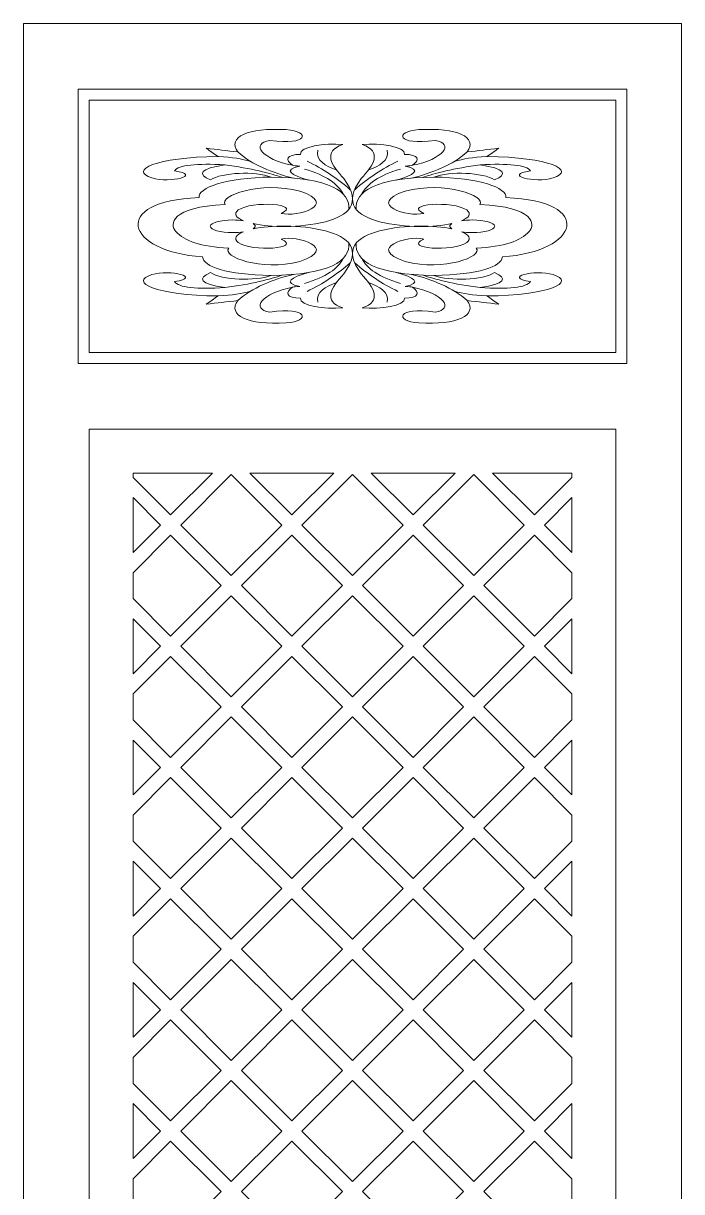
# Model space of a CAD drawing. Header units: centimetres. Extents: x -8.8 to 9.2, y -14.4 to 14.5.
# Drawn here: x 0.92 to 9.19, y -0.15 to 14.53 of the extents above; entities that cross this region are included whole.
import ezdxf

# ---------------------------------------------------------------- set-up
doc = ezdxf.new("R2010")
doc.units = ezdxf.units.CM
doc.header["$MEASUREMENT"] = 0
doc.layers.add('layer 1', color=7, linetype='Continuous')

msp = doc.modelspace()

# ---------------------------------------------------------------- linework, layer by layer
at = {"layer": 'layer 1', "color": 242, "lineweight": 9}
for points, knots in [([(0.92421, 14.52888), (0.92421, 14.52888), (9.1922, 14.52888), (9.1922, 14.52888), (9.1922, 14.52888), (9.1922, 14.52888), (9.1922, -14.40909), (9.1922, -14.40909), (9.1922, -14.40909), (9.1922, -14.40909), (0.92421, -14.40909), (0.92421, -14.40909), (0.92421, -14.40909), (0.92421, -14.40909), (0.92421, 14.52888), (0.92421, 14.52888)], [0, 0, 0, 0, 0.2, 0.2, 0.2, 0.2, 0.4, 0.4, 0.4, 0.4, 0.6, 0.6, 0.6, 0.6, 1, 1, 1, 1]), ([(1.61322, 13.70206), (1.61322, 13.70206), (8.50319, 13.70206), (8.50319, 13.70206), (8.50319, 13.70206), (8.50319, 13.70206), (8.50319, 10.2571), (8.50319, 10.2571), (8.50319, 10.2571), (8.50319, 10.2571), (1.61322, 10.2571), (1.61322, 10.2571), (1.61322, 10.2571), (1.61322, 10.2571), (1.61322, 13.70206), (1.61322, 13.70206)], [0, 0, 0, 0, 0.2, 0.2, 0.2, 0.2, 0.4, 0.4, 0.4, 0.4, 0.6, 0.6, 0.6, 0.6, 1, 1, 1, 1]), ([(1.75103, 13.56428), (1.75103, 13.56428), (8.36538, 13.56428), (8.36538, 13.56428), (8.36538, 13.56428), (8.36538, 13.56428), (8.36538, 10.39488), (8.36538, 10.39488), (8.36538, 10.39488), (8.36538, 10.39488), (1.75103, 10.39488), (1.75103, 10.39488), (1.75103, 10.39488), (1.75103, 10.39488), (1.75103, 13.56428), (1.75103, 13.56428)], [0, 0, 0, 0, 0.2, 0.2, 0.2, 0.2, 0.4, 0.4, 0.4, 0.4, 0.6, 0.6, 0.6, 0.6, 1, 1, 1, 1]), ([(3.80948, 11.94617), (4.03032, 11.99451), (4.38609, 12.00282), (4.71774, 11.92258), (4.71774, 11.92258), (5.00773, 11.84311), (5.18407, 11.70652), (4.94985, 11.38068), (4.94985, 11.38068), (4.78984, 11.2099), (4.68196, 11.04044), (4.93482, 10.95379), (4.93482, 10.95379), (4.7091, 10.93224), (4.39728, 10.97825), (4.40335, 11.07642), (4.40335, 11.07642), (4.2269, 11.0766), (4.20549, 11.14843), (4.30606, 11.21324), (4.30606, 11.21324), (3.92059, 11.14146), (3.77079, 10.93648), (4.02159, 10.90148), (4.02159, 10.90148), (4.50401, 10.9695), (4.53577, 10.78675), (4.22372, 10.76549), (4.22372, 10.76549), (3.74668, 10.73838), (3.47978, 10.85803), (3.61739, 11.04583), (3.61739, 11.04583), (3.48512, 11.03053), (3.35288, 11.01517), (3.22066, 10.99982), (3.22066, 10.99982), (3.27053, 11.03473), (3.32044, 11.0696), (3.37034, 11.10443), (3.37034, 11.10443), (2.58559, 11.10889), (2.24, 11.27966), (2.53826, 11.37267), (2.53826, 11.37267), (2.77043, 11.44195), (3.17872, 11.33602), (2.82395, 11.28442), (2.82395, 11.28442), (2.86749, 11.20778), (3.11095, 11.18759), (3.45268, 11.20908), (3.45268, 11.20908), (3.14768, 11.25444), (3.10234, 11.32549), (3.27307, 11.3974), (3.27307, 11.3974), (3.41779, 11.30203), (3.8363, 11.2856), (4.0366, 11.36183), (4.0366, 11.36183), (3.47012, 11.36915), (3.18733, 11.4722), (3.17573, 11.59412), (3.17573, 11.59412), (2.20045, 11.66159), (2.00914, 12.29729), (3.1308, 12.33901), (3.1308, 12.33901), (3.11176, 12.46254), (3.47012, 12.59001), (4.0366, 12.59735), (4.0366, 12.59735), (3.8363, 12.67354), (3.41779, 12.65714), (3.27307, 12.56176), (3.27307, 12.56176), (3.10234, 12.63366), (3.14768, 12.70473), (3.45268, 12.7501), (3.45268, 12.7501), (3.11095, 12.77158), (2.86749, 12.75142), (2.82395, 12.67475), (2.82395, 12.67475), (3.17872, 12.62314), (2.77043, 12.51721), (2.53826, 12.58651), (2.53826, 12.58651), (2.24, 12.67949), (2.58559, 12.85027), (3.37034, 12.8547), (3.37034, 12.8547), (3.32044, 12.8896), (3.27053, 12.92446), (3.22066, 12.95931), (3.22066, 12.95931), (3.35288, 12.94402), (3.48512, 12.92862), (3.61739, 12.91332), (3.61739, 12.91332), (3.47978, 13.10116), (3.74668, 13.22078), (4.22372, 13.19369), (4.22372, 13.19369), (4.53577, 13.17242), (4.50401, 12.98966), (4.02159, 13.0577), (4.02159, 13.0577), (3.77079, 13.0227), (3.92059, 12.81767), (4.30606, 12.74589), (4.30606, 12.74589), (4.20549, 12.81071), (4.2269, 12.88258), (4.40335, 12.8827), (4.40335, 12.8827), (4.39728, 12.98091), (4.7091, 13.02688), (4.93482, 13.00539), (4.93482, 13.00539), (4.68196, 12.91876), (4.78984, 12.74922), (4.94985, 12.57854), (4.94985, 12.57854), (5.18407, 12.25265), (5.00773, 12.11607), (4.71774, 12.03656), (4.71774, 12.03656), (4.38606, 11.9564), (4.03032, 11.96469), (3.80948, 12.01301), (3.80948, 12.01301), (3.82657, 12.00283), (3.83615, 11.99153), (3.83615, 11.97961), (3.83615, 11.97961), (3.83615, 11.96764), (3.82657, 11.95631), (3.80948, 11.94617)], [0, 0, 0, 0, 0.02777778, 0.02777778, 0.02777778, 0.02777778, 0.05555556, 0.05555556, 0.05555556, 0.05555556, 0.08333333, 0.08333333, 0.08333333, 0.08333333, 0.11111111, 0.11111111, 0.11111111, 0.11111111, 0.13888889, 0.13888889, 0.13888889, 0.13888889, 0.16666667, 0.16666667, 0.16666667, 0.16666667, 0.19444444, 0.19444444, 0.19444444, 0.19444444, 0.22222222, 0.22222222, 0.22222222, 0.22222222, 0.25, 0.25, 0.25, 0.25, 0.27777778, 0.27777778, 0.27777778, 0.27777778, 0.30555556, 0.30555556, 0.30555556, 0.30555556, 0.33333333, 0.33333333, 0.33333333, 0.33333333, 0.36111111, 0.36111111, 0.36111111, 0.36111111, 0.38888889, 0.38888889, 0.38888889, 0.38888889, 0.41666667, 0.41666667, 0.41666667, 0.41666667, 0.44444444, 0.44444444, 0.44444444, 0.44444444, 0.47222222, 0.47222222, 0.47222222, 0.47222222, 0.5, 0.5, 0.5, 0.5, 0.52777778, 0.52777778, 0.52777778, 0.52777778, 0.55555556, 0.55555556, 0.55555556, 0.55555556, 0.58333333, 0.58333333, 0.58333333, 0.58333333, 0.61111111, 0.61111111, 0.61111111, 0.61111111, 0.63888889, 0.63888889, 0.63888889, 0.63888889, 0.66666667, 0.66666667, 0.66666667, 0.66666667, 0.69444444, 0.69444444, 0.69444444, 0.69444444, 0.72222222, 0.72222222, 0.72222222, 0.72222222, 0.75, 0.75, 0.75, 0.75, 0.77777778, 0.77777778, 0.77777778, 0.77777778, 0.80555556, 0.80555556, 0.80555556, 0.80555556, 0.83333333, 0.83333333, 0.83333333, 0.83333333, 0.86111111, 0.86111111, 0.86111111, 0.86111111, 0.88888889, 0.88888889, 0.88888889, 0.88888889, 0.91666667, 0.91666667, 0.91666667, 0.91666667, 0.94444444, 0.94444444, 0.94444444, 0.94444444, 1, 1, 1, 1]), ([(6.30693, 11.94617), (6.08609, 11.99451), (5.73035, 12.00282), (5.39867, 11.92258), (5.39867, 11.92258), (5.10868, 11.84311), (4.93235, 11.70652), (5.16657, 11.38068), (5.16657, 11.38068), (5.32657, 11.2099), (5.43445, 11.04044), (5.18159, 10.95379), (5.18159, 10.95379), (5.40733, 10.93224), (5.71913, 10.97825), (5.71308, 11.07642), (5.71308, 11.07642), (5.88951, 11.0766), (5.91092, 11.14843), (5.81035, 11.21324), (5.81035, 11.21324), (6.19582, 11.14146), (6.34562, 10.93648), (6.09482, 10.90148), (6.09482, 10.90148), (5.6124, 10.9695), (5.58064, 10.78675), (5.89269, 10.76549), (5.89269, 10.76549), (6.36973, 10.73838), (6.63663, 10.85803), (6.49902, 11.04583), (6.49902, 11.04583), (6.63129, 11.03053), (6.76353, 11.01517), (6.89575, 10.99982), (6.89575, 10.99982), (6.84588, 11.03473), (6.79597, 11.0696), (6.74607, 11.10443), (6.74607, 11.10443), (7.53082, 11.10889), (7.87641, 11.27966), (7.57815, 11.37267), (7.57815, 11.37267), (7.34598, 11.44195), (6.93769, 11.33602), (7.29246, 11.28442), (7.29246, 11.28442), (7.24892, 11.20778), (7.00546, 11.18759), (6.66373, 11.20908), (6.66373, 11.20908), (6.9687, 11.25444), (7.01407, 11.32549), (6.84334, 11.3974), (6.84334, 11.3974), (6.69863, 11.30203), (6.28012, 11.2856), (6.07982, 11.36183), (6.07982, 11.36183), (6.64629, 11.36915), (6.92908, 11.4722), (6.94068, 11.59412), (6.94068, 11.59412), (7.91596, 11.66159), (8.10731, 12.29729), (6.98561, 12.33901), (6.98561, 12.33901), (7.00465, 12.46254), (6.64629, 12.59001), (6.07982, 12.59735), (6.07982, 12.59735), (6.28012, 12.67354), (6.69863, 12.65714), (6.84334, 12.56176), (6.84334, 12.56176), (7.01407, 12.63366), (6.9687, 12.70473), (6.66373, 12.7501), (6.66373, 12.7501), (7.00546, 12.77158), (7.24892, 12.75142), (7.29246, 12.67475), (7.29246, 12.67475), (6.93769, 12.62314), (7.34598, 12.51721), (7.57815, 12.58651), (7.57815, 12.58651), (7.87641, 12.67949), (7.53082, 12.85027), (6.74607, 12.8547), (6.74607, 12.8547), (6.79597, 12.8896), (6.84588, 12.92446), (6.89575, 12.95931), (6.89575, 12.95931), (6.76353, 12.94402), (6.63129, 12.92862), (6.49902, 12.91332), (6.49902, 12.91332), (6.63663, 13.10116), (6.36973, 13.22078), (5.89269, 13.19369), (5.89269, 13.19369), (5.58064, 13.17242), (5.6124, 12.98966), (6.09482, 13.0577), (6.09482, 13.0577), (6.34562, 13.0227), (6.19582, 12.81767), (5.81035, 12.74589), (5.81035, 12.74589), (5.91092, 12.81071), (5.88951, 12.88258), (5.71308, 12.8827), (5.71308, 12.8827), (5.71913, 12.98091), (5.40733, 13.02688), (5.18159, 13.00539), (5.18159, 13.00539), (5.43445, 12.91876), (5.32657, 12.74922), (5.16657, 12.57854), (5.16657, 12.57854), (4.93235, 12.25265), (5.10868, 12.11607), (5.39867, 12.03656), (5.39867, 12.03656), (5.73035, 11.9564), (6.08609, 11.96469), (6.30693, 12.01301), (6.30693, 12.01301), (6.28984, 12.00283), (6.28026, 11.99153), (6.28026, 11.97961), (6.28026, 11.97961), (6.28026, 11.96764), (6.28984, 11.95631), (6.30693, 11.94617)], [0, 0, 0, 0, 0.02777778, 0.02777778, 0.02777778, 0.02777778, 0.05555556, 0.05555556, 0.05555556, 0.05555556, 0.08333333, 0.08333333, 0.08333333, 0.08333333, 0.11111111, 0.11111111, 0.11111111, 0.11111111, 0.13888889, 0.13888889, 0.13888889, 0.13888889, 0.16666667, 0.16666667, 0.16666667, 0.16666667, 0.19444444, 0.19444444, 0.19444444, 0.19444444, 0.22222222, 0.22222222, 0.22222222, 0.22222222, 0.25, 0.25, 0.25, 0.25, 0.27777778, 0.27777778, 0.27777778, 0.27777778, 0.30555556, 0.30555556, 0.30555556, 0.30555556, 0.33333333, 0.33333333, 0.33333333, 0.33333333, 0.36111111, 0.36111111, 0.36111111, 0.36111111, 0.38888889, 0.38888889, 0.38888889, 0.38888889, 0.41666667, 0.41666667, 0.41666667, 0.41666667, 0.44444444, 0.44444444, 0.44444444, 0.44444444, 0.47222222, 0.47222222, 0.47222222, 0.47222222, 0.5, 0.5, 0.5, 0.5, 0.52777778, 0.52777778, 0.52777778, 0.52777778, 0.55555556, 0.55555556, 0.55555556, 0.55555556, 0.58333333, 0.58333333, 0.58333333, 0.58333333, 0.61111111, 0.61111111, 0.61111111, 0.61111111, 0.63888889, 0.63888889, 0.63888889, 0.63888889, 0.66666667, 0.66666667, 0.66666667, 0.66666667, 0.69444444, 0.69444444, 0.69444444, 0.69444444, 0.72222222, 0.72222222, 0.72222222, 0.72222222, 0.75, 0.75, 0.75, 0.75, 0.77777778, 0.77777778, 0.77777778, 0.77777778, 0.80555556, 0.80555556, 0.80555556, 0.80555556, 0.83333333, 0.83333333, 0.83333333, 0.83333333, 0.86111111, 0.86111111, 0.86111111, 0.86111111, 0.88888889, 0.88888889, 0.88888889, 0.88888889, 0.91666667, 0.91666667, 0.91666667, 0.91666667, 0.94444444, 0.94444444, 0.94444444, 0.94444444, 1, 1, 1, 1]), ([(4.30606, 12.74589), (4.3204, 12.74096), (4.3483, 12.73783), (4.39733, 12.73529), (4.39733, 12.73529), (4.18236, 12.69215), (4.27874, 12.62154), (4.50608, 12.56063)], [0, 0, 0, 0, 0.33333333, 0.33333333, 0.33333333, 0.33333333, 1, 1, 1, 1]), ([(5.81035, 12.74589), (5.79601, 12.74096), (5.76811, 12.73783), (5.71908, 12.73529), (5.71908, 12.73529), (5.93405, 12.69215), (5.83767, 12.62154), (5.61036, 12.56063)], [0, 0, 0, 0, 0.33333333, 0.33333333, 0.33333333, 0.33333333, 1, 1, 1, 1]), ([(3.46017, 12.25109), (2.77445, 12.22504), (2.7565, 12.00217), (2.83885, 11.91213), (2.83885, 11.91213), (2.94988, 11.7959), (3.14551, 11.7234), (3.50511, 11.70497), (3.50511, 11.70497), (3.41136, 11.59994), (3.90858, 11.4081), (4.39588, 11.53759), (4.39588, 11.53759), (4.90062, 11.70541), (4.35467, 11.87135), (4.16385, 11.81799), (4.16385, 11.81799), (4.43726, 11.69427), (3.78853, 11.65709), (3.62329, 11.77513), (3.62329, 11.77513), (3.56176, 11.82392), (3.59473, 11.87241), (3.68807, 11.91024), (3.68807, 11.91024), (3.6482, 11.90417), (3.60248, 11.90074), (3.55405, 11.90074), (3.55405, 11.90074), (3.39873, 11.90074), (3.27194, 11.93614), (3.27194, 11.97961), (3.27194, 11.97961), (3.27194, 12.02303), (3.39873, 12.05842), (3.55405, 12.05842), (3.55405, 12.05842), (3.60248, 12.05842), (3.6482, 12.05504), (3.68807, 12.04895), (3.68807, 12.04895), (3.59475, 12.08678), (3.56176, 12.13526), (3.62329, 12.18403), (3.62329, 12.18403), (3.78853, 12.30209), (4.43726, 12.2649), (4.16385, 12.14121), (4.16385, 12.14121), (4.35467, 12.08781), (4.90062, 12.25374), (4.39588, 12.42158), (4.39588, 12.42158), (3.90858, 12.55109), (3.36646, 12.35952), (3.46017, 12.25109)], [0, 0, 0, 0, 0.06666667, 0.06666667, 0.06666667, 0.06666667, 0.13333333, 0.13333333, 0.13333333, 0.13333333, 0.2, 0.2, 0.2, 0.2, 0.26666667, 0.26666667, 0.26666667, 0.26666667, 0.33333333, 0.33333333, 0.33333333, 0.33333333, 0.4, 0.4, 0.4, 0.4, 0.46666667, 0.46666667, 0.46666667, 0.46666667, 0.53333333, 0.53333333, 0.53333333, 0.53333333, 0.6, 0.6, 0.6, 0.6, 0.66666667, 0.66666667, 0.66666667, 0.66666667, 0.73333333, 0.73333333, 0.73333333, 0.73333333, 0.8, 0.8, 0.8, 0.8, 0.86666667, 0.86666667, 0.86666667, 0.86666667, 1, 1, 1, 1]), ([(6.65624, 12.25109), (7.34198, 12.22504), (7.35991, 12.00217), (7.27751, 11.91213), (7.27751, 11.91213), (7.16653, 11.7959), (6.9709, 11.7234), (6.6113, 11.70497), (6.6113, 11.70497), (6.70505, 11.59994), (6.20783, 11.4081), (5.72053, 11.53759), (5.72053, 11.53759), (5.21579, 11.70541), (5.76174, 11.87135), (5.95256, 11.81799), (5.95256, 11.81799), (5.67915, 11.69427), (6.32788, 11.65709), (6.49312, 11.77513), (6.49312, 11.77513), (6.55465, 11.82392), (6.52172, 11.87241), (6.42834, 11.91024), (6.42834, 11.91024), (6.46821, 11.90417), (6.51393, 11.90074), (6.56236, 11.90074), (6.56236, 11.90074), (6.71768, 11.90074), (6.84447, 11.93614), (6.84447, 11.97961), (6.84447, 11.97961), (6.84447, 12.02303), (6.71768, 12.05842), (6.56236, 12.05842), (6.56236, 12.05842), (6.51393, 12.05842), (6.46821, 12.05504), (6.42834, 12.04895), (6.42834, 12.04895), (6.52166, 12.08678), (6.55465, 12.13526), (6.49312, 12.18403), (6.49312, 12.18403), (6.32788, 12.30209), (5.67915, 12.2649), (5.95256, 12.14121), (5.95256, 12.14121), (5.76174, 12.08781), (5.21579, 12.25374), (5.72053, 12.42158), (5.72053, 12.42158), (6.20783, 12.55109), (6.74995, 12.35952), (6.65624, 12.25109)], [0, 0, 0, 0, 0.06666667, 0.06666667, 0.06666667, 0.06666667, 0.13333333, 0.13333333, 0.13333333, 0.13333333, 0.2, 0.2, 0.2, 0.2, 0.26666667, 0.26666667, 0.26666667, 0.26666667, 0.33333333, 0.33333333, 0.33333333, 0.33333333, 0.4, 0.4, 0.4, 0.4, 0.46666667, 0.46666667, 0.46666667, 0.46666667, 0.53333333, 0.53333333, 0.53333333, 0.53333333, 0.6, 0.6, 0.6, 0.6, 0.66666667, 0.66666667, 0.66666667, 0.66666667, 0.73333333, 0.73333333, 0.73333333, 0.73333333, 0.8, 0.8, 0.8, 0.8, 0.86666667, 0.86666667, 0.86666667, 0.86666667, 1, 1, 1, 1]), ([(4.30606, 11.21324), (4.3204, 11.21817), (4.3483, 11.22137), (4.39733, 11.22383), (4.39733, 11.22383), (4.18236, 11.26703), (4.27874, 11.33764), (4.50608, 11.39859)], [0, 0, 0, 0, 0.33333333, 0.33333333, 0.33333333, 0.33333333, 1, 1, 1, 1]), ([(5.81035, 11.21324), (5.79601, 11.21817), (5.76811, 11.22137), (5.71908, 11.22383), (5.71908, 11.22383), (5.93405, 11.26703), (5.83767, 11.33764), (5.61036, 11.39859)], [0, 0, 0, 0, 0.33333333, 0.33333333, 0.33333333, 0.33333333, 1, 1, 1, 1]), ([(1.75103, 9.4303), (1.75103, 9.4303), (8.36538, 9.4303), (8.36538, 9.4303), (8.36538, 9.4303), (8.36538, 9.4303), (8.36538, -8.2081), (8.36538, -8.2081), (8.36538, -8.2081), (8.36538, -8.2081), (1.75103, -8.2081), (1.75103, -8.2081), (1.75103, -8.2081), (1.75103, -8.2081), (1.75103, 9.4303), (1.75103, 9.4303)], [0, 0, 0, 0, 0.2, 0.2, 0.2, 0.2, 0.4, 0.4, 0.4, 0.4, 0.6, 0.6, 0.6, 0.6, 1, 1, 1, 1]), ([(1.75103, 9.4303), (1.75103, 9.4303), (8.36538, 9.4303), (8.36538, 9.4303), (8.36538, 9.4303), (8.36538, 9.4303), (8.36538, -8.2081), (8.36538, -8.2081), (8.36538, -8.2081), (8.36538, -8.2081), (1.75103, -8.2081), (1.75103, -8.2081), (1.75103, -8.2081), (1.75103, -8.2081), (1.75103, 9.4303), (1.75103, 9.4303)], [0, 0, 0, 0, 0.2, 0.2, 0.2, 0.2, 0.4, 0.4, 0.4, 0.4, 0.6, 0.6, 0.6, 0.6, 1, 1, 1, 1]), ([(2.3022, 8.87912), (2.3022, 8.87912), (3.30124, 8.87912), (3.30124, 8.87912), (3.30124, 8.87912), (3.30124, 8.87912), (2.77402, 8.35191), (2.77402, 8.35191), (2.77402, 8.35191), (2.77402, 8.35191), (2.3022, 8.82368), (2.3022, 8.82368), (2.3022, 8.82368), (2.3022, 8.82368), (2.3022, 8.87912), (2.3022, 8.87912)], [0, 0, 0, 0, 0.2, 0.2, 0.2, 0.2, 0.4, 0.4, 0.4, 0.4, 0.6, 0.6, 0.6, 0.6, 1, 1, 1, 1]), ([(3.53543, 8.85947), (3.53543, 8.85947), (4.16992, 8.225), (4.16992, 8.225), (4.16992, 8.225), (4.16992, 8.225), (3.53543, 7.59048), (3.53543, 7.59048), (3.53543, 7.59048), (3.53543, 7.59048), (2.90093, 8.225), (2.90093, 8.225), (2.90093, 8.225), (2.90093, 8.225), (3.53543, 8.85947), (3.53543, 8.85947)], [0, 0, 0, 0, 0.2, 0.2, 0.2, 0.2, 0.4, 0.4, 0.4, 0.4, 0.6, 0.6, 0.6, 0.6, 1, 1, 1, 1]), ([(3.76963, 8.87912), (3.76963, 8.87912), (4.82401, 8.87912), (4.82401, 8.87912), (4.82401, 8.87912), (4.82401, 8.87912), (4.29682, 8.35191), (4.29682, 8.35191), (4.29682, 8.35191), (4.29682, 8.35191), (3.76963, 8.87912), (3.76963, 8.87912)], [0, 0, 0, 0, 0.25, 0.25, 0.25, 0.25, 0.5, 0.5, 0.5, 0.5, 1, 1, 1, 1]), ([(5.0582, 8.85947), (5.0582, 8.85947), (5.69269, 8.225), (5.69269, 8.225), (5.69269, 8.225), (5.69269, 8.225), (5.0582, 7.59048), (5.0582, 7.59048), (5.0582, 7.59048), (5.0582, 7.59048), (4.42372, 8.225), (4.42372, 8.225), (4.42372, 8.225), (4.42372, 8.225), (5.0582, 8.85947), (5.0582, 8.85947)], [0, 0, 0, 0, 0.2, 0.2, 0.2, 0.2, 0.4, 0.4, 0.4, 0.4, 0.6, 0.6, 0.6, 0.6, 1, 1, 1, 1]), ([(5.2924, 8.87912), (5.2924, 8.87912), (6.34678, 8.87912), (6.34678, 8.87912), (6.34678, 8.87912), (6.34678, 8.87912), (5.81959, 8.35191), (5.81959, 8.35191), (5.81959, 8.35191), (5.81959, 8.35191), (5.2924, 8.87912), (5.2924, 8.87912)], [0, 0, 0, 0, 0.25, 0.25, 0.25, 0.25, 0.5, 0.5, 0.5, 0.5, 1, 1, 1, 1]), ([(7.21548, 8.225), (7.21548, 8.225), (6.58098, 7.59048), (6.58098, 7.59048), (6.58098, 7.59048), (6.58098, 7.59048), (5.94649, 8.225), (5.94649, 8.225), (5.94649, 8.225), (5.94649, 8.225), (6.58098, 8.85947), (6.58098, 8.85947), (6.58098, 8.85947), (6.58098, 8.85947), (7.21548, 8.225), (7.21548, 8.225)], [0, 0, 0, 0, 0.2, 0.2, 0.2, 0.2, 0.4, 0.4, 0.4, 0.4, 0.6, 0.6, 0.6, 0.6, 1, 1, 1, 1]), ([(6.81517, 8.87912), (6.81517, 8.87912), (7.81421, 8.87912), (7.81421, 8.87912), (7.81421, 8.87912), (7.81421, 8.87912), (7.81421, 8.82368), (7.81421, 8.82368), (7.81421, 8.82368), (7.81421, 8.82368), (7.34239, 8.35191), (7.34239, 8.35191), (7.34239, 8.35191), (7.34239, 8.35191), (6.81517, 8.87912), (6.81517, 8.87912)], [0, 0, 0, 0, 0.2, 0.2, 0.2, 0.2, 0.4, 0.4, 0.4, 0.4, 0.6, 0.6, 0.6, 0.6, 1, 1, 1, 1]), ([(2.3022, 7.88009), (2.3022, 7.88009), (2.3022, 8.56991), (2.3022, 8.56991), (2.3022, 8.56991), (2.3022, 8.56991), (2.64714, 8.225), (2.64714, 8.225), (2.64714, 8.225), (2.64714, 8.225), (2.3022, 7.88009), (2.3022, 7.88009)], [0, 0, 0, 0, 0.25, 0.25, 0.25, 0.25, 0.5, 0.5, 0.5, 0.5, 1, 1, 1, 1]), ([(7.81421, 8.56991), (7.81421, 8.56991), (7.81421, 7.88009), (7.81421, 7.88009), (7.81421, 7.88009), (7.81421, 7.88009), (7.46927, 8.225), (7.46927, 8.225), (7.46927, 8.225), (7.46927, 8.225), (7.81421, 8.56991), (7.81421, 8.56991)], [0, 0, 0, 0, 0.25, 0.25, 0.25, 0.25, 0.5, 0.5, 0.5, 0.5, 1, 1, 1, 1]), ([(2.3022, 7.30095), (2.3022, 7.30095), (2.3022, 7.62626), (2.3022, 7.62626), (2.3022, 7.62626), (2.3022, 7.62626), (2.77402, 8.09812), (2.77402, 8.09812), (2.77402, 8.09812), (2.77402, 8.09812), (3.40854, 7.46363), (3.40854, 7.46363), (3.40854, 7.46363), (3.40854, 7.46363), (2.77402, 6.82914), (2.77402, 6.82914), (2.77402, 6.82914), (2.77402, 6.82914), (2.3022, 7.30095), (2.3022, 7.30095)], [0, 0, 0, 0, 0.16666667, 0.16666667, 0.16666667, 0.16666667, 0.33333333, 0.33333333, 0.33333333, 0.33333333, 0.5, 0.5, 0.5, 0.5, 0.66666667, 0.66666667, 0.66666667, 0.66666667, 1, 1, 1, 1]), ([(4.29682, 8.09812), (4.29682, 8.09812), (4.93133, 7.46363), (4.93133, 7.46363), (4.93133, 7.46363), (4.93133, 7.46363), (4.29682, 6.82914), (4.29682, 6.82914), (4.29682, 6.82914), (4.29682, 6.82914), (3.6623, 7.46363), (3.6623, 7.46363), (3.6623, 7.46363), (3.6623, 7.46363), (4.29682, 8.09812), (4.29682, 8.09812)], [0, 0, 0, 0, 0.2, 0.2, 0.2, 0.2, 0.4, 0.4, 0.4, 0.4, 0.6, 0.6, 0.6, 0.6, 1, 1, 1, 1]), ([(6.45411, 7.46363), (6.45411, 7.46363), (5.81959, 6.82914), (5.81959, 6.82914), (5.81959, 6.82914), (5.81959, 6.82914), (5.18508, 7.46363), (5.18508, 7.46363), (5.18508, 7.46363), (5.18508, 7.46363), (5.81959, 8.09812), (5.81959, 8.09812), (5.81959, 8.09812), (5.81959, 8.09812), (6.45411, 7.46363), (6.45411, 7.46363)], [0, 0, 0, 0, 0.2, 0.2, 0.2, 0.2, 0.4, 0.4, 0.4, 0.4, 0.6, 0.6, 0.6, 0.6, 1, 1, 1, 1]), ([(7.81421, 7.62626), (7.81421, 7.62626), (7.81421, 7.30095), (7.81421, 7.30095), (7.81421, 7.30095), (7.81421, 7.30095), (7.34239, 6.82914), (7.34239, 6.82914), (7.34239, 6.82914), (7.34239, 6.82914), (6.70787, 7.46363), (6.70787, 7.46363), (6.70787, 7.46363), (6.70787, 7.46363), (7.34239, 8.09812), (7.34239, 8.09812), (7.34239, 8.09812), (7.34239, 8.09812), (7.81421, 7.62626), (7.81421, 7.62626)], [0, 0, 0, 0, 0.16666667, 0.16666667, 0.16666667, 0.16666667, 0.33333333, 0.33333333, 0.33333333, 0.33333333, 0.5, 0.5, 0.5, 0.5, 0.66666667, 0.66666667, 0.66666667, 0.66666667, 1, 1, 1, 1]), ([(3.53543, 7.3367), (3.53543, 7.3367), (4.16992, 6.70223), (4.16992, 6.70223), (4.16992, 6.70223), (4.16992, 6.70223), (3.53543, 6.06772), (3.53543, 6.06772), (3.53543, 6.06772), (3.53543, 6.06772), (2.90093, 6.70223), (2.90093, 6.70223), (2.90093, 6.70223), (2.90093, 6.70223), (3.53543, 7.3367), (3.53543, 7.3367)], [0, 0, 0, 0, 0.2, 0.2, 0.2, 0.2, 0.4, 0.4, 0.4, 0.4, 0.6, 0.6, 0.6, 0.6, 1, 1, 1, 1]), ([(5.0582, 7.3367), (5.0582, 7.3367), (5.69269, 6.70223), (5.69269, 6.70223), (5.69269, 6.70223), (5.69269, 6.70223), (5.0582, 6.06772), (5.0582, 6.06772), (5.0582, 6.06772), (5.0582, 6.06772), (4.42372, 6.70223), (4.42372, 6.70223), (4.42372, 6.70223), (4.42372, 6.70223), (5.0582, 7.3367), (5.0582, 7.3367)], [0, 0, 0, 0, 0.2, 0.2, 0.2, 0.2, 0.4, 0.4, 0.4, 0.4, 0.6, 0.6, 0.6, 0.6, 1, 1, 1, 1]), ([(7.21548, 6.70223), (7.21548, 6.70223), (6.58098, 6.06772), (6.58098, 6.06772), (6.58098, 6.06772), (6.58098, 6.06772), (5.94649, 6.70223), (5.94649, 6.70223), (5.94649, 6.70223), (5.94649, 6.70223), (6.58098, 7.3367), (6.58098, 7.3367), (6.58098, 7.3367), (6.58098, 7.3367), (7.21548, 6.70223), (7.21548, 6.70223)], [0, 0, 0, 0, 0.2, 0.2, 0.2, 0.2, 0.4, 0.4, 0.4, 0.4, 0.6, 0.6, 0.6, 0.6, 1, 1, 1, 1]), ([(2.3022, 6.3573), (2.3022, 6.3573), (2.3022, 7.04717), (2.3022, 7.04717), (2.3022, 7.04717), (2.3022, 7.04717), (2.64714, 6.70223), (2.64714, 6.70223), (2.64714, 6.70223), (2.64714, 6.70223), (2.3022, 6.3573), (2.3022, 6.3573)], [0, 0, 0, 0, 0.25, 0.25, 0.25, 0.25, 0.5, 0.5, 0.5, 0.5, 1, 1, 1, 1]), ([(7.81421, 7.04717), (7.81421, 7.04717), (7.81421, 6.3573), (7.81421, 6.3573), (7.81421, 6.3573), (7.81421, 6.3573), (7.46927, 6.70223), (7.46927, 6.70223), (7.46927, 6.70223), (7.46927, 6.70223), (7.81421, 7.04717), (7.81421, 7.04717)], [0, 0, 0, 0, 0.25, 0.25, 0.25, 0.25, 0.5, 0.5, 0.5, 0.5, 1, 1, 1, 1]), ([(2.3022, 5.77815), (2.3022, 5.77815), (2.3022, 6.10349), (2.3022, 6.10349), (2.3022, 6.10349), (2.3022, 6.10349), (2.77402, 6.57531), (2.77402, 6.57531), (2.77402, 6.57531), (2.77402, 6.57531), (3.40854, 5.94082), (3.40854, 5.94082), (3.40854, 5.94082), (3.40854, 5.94082), (2.77402, 5.30635), (2.77402, 5.30635), (2.77402, 5.30635), (2.77402, 5.30635), (2.3022, 5.77815), (2.3022, 5.77815)], [0, 0, 0, 0, 0.16666667, 0.16666667, 0.16666667, 0.16666667, 0.33333333, 0.33333333, 0.33333333, 0.33333333, 0.5, 0.5, 0.5, 0.5, 0.66666667, 0.66666667, 0.66666667, 0.66666667, 1, 1, 1, 1]), ([(4.29682, 6.57531), (4.29682, 6.57531), (4.93133, 5.94082), (4.93133, 5.94082), (4.93133, 5.94082), (4.93133, 5.94082), (4.29682, 5.30635), (4.29682, 5.30635), (4.29682, 5.30635), (4.29682, 5.30635), (3.6623, 5.94082), (3.6623, 5.94082), (3.6623, 5.94082), (3.6623, 5.94082), (4.29682, 6.57531), (4.29682, 6.57531)], [0, 0, 0, 0, 0.2, 0.2, 0.2, 0.2, 0.4, 0.4, 0.4, 0.4, 0.6, 0.6, 0.6, 0.6, 1, 1, 1, 1]), ([(6.45411, 5.94082), (6.45411, 5.94082), (5.81959, 5.30635), (5.81959, 5.30635), (5.81959, 5.30635), (5.81959, 5.30635), (5.18508, 5.94082), (5.18508, 5.94082), (5.18508, 5.94082), (5.18508, 5.94082), (5.81959, 6.57531), (5.81959, 6.57531), (5.81959, 6.57531), (5.81959, 6.57531), (6.45411, 5.94082), (6.45411, 5.94082)], [0, 0, 0, 0, 0.2, 0.2, 0.2, 0.2, 0.4, 0.4, 0.4, 0.4, 0.6, 0.6, 0.6, 0.6, 1, 1, 1, 1]), ([(7.81421, 6.10349), (7.81421, 6.10349), (7.81421, 5.77815), (7.81421, 5.77815), (7.81421, 5.77815), (7.81421, 5.77815), (7.34239, 5.30635), (7.34239, 5.30635), (7.34239, 5.30635), (7.34239, 5.30635), (6.70787, 5.94082), (6.70787, 5.94082), (6.70787, 5.94082), (6.70787, 5.94082), (7.34239, 6.57531), (7.34239, 6.57531), (7.34239, 6.57531), (7.34239, 6.57531), (7.81421, 6.10349), (7.81421, 6.10349)], [0, 0, 0, 0, 0.16666667, 0.16666667, 0.16666667, 0.16666667, 0.33333333, 0.33333333, 0.33333333, 0.33333333, 0.5, 0.5, 0.5, 0.5, 0.66666667, 0.66666667, 0.66666667, 0.66666667, 1, 1, 1, 1]), ([(3.53543, 5.8139), (3.53543, 5.8139), (4.16992, 5.17946), (4.16992, 5.17946), (4.16992, 5.17946), (4.16992, 5.17946), (3.53543, 4.54493), (3.53543, 4.54493), (3.53543, 4.54493), (3.53543, 4.54493), (2.90093, 5.17946), (2.90093, 5.17946), (2.90093, 5.17946), (2.90093, 5.17946), (3.53543, 5.8139), (3.53543, 5.8139)], [0, 0, 0, 0, 0.2, 0.2, 0.2, 0.2, 0.4, 0.4, 0.4, 0.4, 0.6, 0.6, 0.6, 0.6, 1, 1, 1, 1]), ([(5.0582, 5.8139), (5.0582, 5.8139), (5.69269, 5.17946), (5.69269, 5.17946), (5.69269, 5.17946), (5.69269, 5.17946), (5.0582, 4.54493), (5.0582, 4.54493), (5.0582, 4.54493), (5.0582, 4.54493), (4.42372, 5.17946), (4.42372, 5.17946), (4.42372, 5.17946), (4.42372, 5.17946), (5.0582, 5.8139), (5.0582, 5.8139)], [0, 0, 0, 0, 0.2, 0.2, 0.2, 0.2, 0.4, 0.4, 0.4, 0.4, 0.6, 0.6, 0.6, 0.6, 1, 1, 1, 1]), ([(7.21548, 5.17946), (7.21548, 5.17946), (6.58098, 4.54493), (6.58098, 4.54493), (6.58098, 4.54493), (6.58098, 4.54493), (5.94649, 5.17946), (5.94649, 5.17946), (5.94649, 5.17946), (5.94649, 5.17946), (6.58098, 5.8139), (6.58098, 5.8139), (6.58098, 5.8139), (6.58098, 5.8139), (7.21548, 5.17946), (7.21548, 5.17946)], [0, 0, 0, 0, 0.2, 0.2, 0.2, 0.2, 0.4, 0.4, 0.4, 0.4, 0.6, 0.6, 0.6, 0.6, 1, 1, 1, 1]), ([(2.3022, 4.83448), (2.3022, 4.83448), (2.3022, 5.52436), (2.3022, 5.52436), (2.3022, 5.52436), (2.3022, 5.52436), (2.64714, 5.17946), (2.64714, 5.17946), (2.64714, 5.17946), (2.64714, 5.17946), (2.3022, 4.83448), (2.3022, 4.83448)], [0, 0, 0, 0, 0.25, 0.25, 0.25, 0.25, 0.5, 0.5, 0.5, 0.5, 1, 1, 1, 1]), ([(7.81421, 5.52436), (7.81421, 5.52436), (7.81421, 4.83448), (7.81421, 4.83448), (7.81421, 4.83448), (7.81421, 4.83448), (7.46927, 5.17946), (7.46927, 5.17946), (7.46927, 5.17946), (7.46927, 5.17946), (7.81421, 5.52436), (7.81421, 5.52436)], [0, 0, 0, 0, 0.25, 0.25, 0.25, 0.25, 0.5, 0.5, 0.5, 0.5, 1, 1, 1, 1]), ([(2.3022, 4.25538), (2.3022, 4.25538), (2.3022, 4.58072), (2.3022, 4.58072), (2.3022, 4.58072), (2.3022, 4.58072), (2.77402, 5.05256), (2.77402, 5.05256), (2.77402, 5.05256), (2.77402, 5.05256), (3.40854, 4.41804), (3.40854, 4.41804), (3.40854, 4.41804), (3.40854, 4.41804), (2.77402, 3.78359), (2.77402, 3.78359), (2.77402, 3.78359), (2.77402, 3.78359), (2.3022, 4.25538), (2.3022, 4.25538)], [0, 0, 0, 0, 0.16666667, 0.16666667, 0.16666667, 0.16666667, 0.33333333, 0.33333333, 0.33333333, 0.33333333, 0.5, 0.5, 0.5, 0.5, 0.66666667, 0.66666667, 0.66666667, 0.66666667, 1, 1, 1, 1]), ([(4.29682, 5.05256), (4.29682, 5.05256), (4.93133, 4.41804), (4.93133, 4.41804), (4.93133, 4.41804), (4.93133, 4.41804), (4.29682, 3.78359), (4.29682, 3.78359), (4.29682, 3.78359), (4.29682, 3.78359), (3.6623, 4.41804), (3.6623, 4.41804), (3.6623, 4.41804), (3.6623, 4.41804), (4.29682, 5.05256), (4.29682, 5.05256)], [0, 0, 0, 0, 0.2, 0.2, 0.2, 0.2, 0.4, 0.4, 0.4, 0.4, 0.6, 0.6, 0.6, 0.6, 1, 1, 1, 1]), ([(6.45411, 4.41804), (6.45411, 4.41804), (5.81959, 3.78359), (5.81959, 3.78359), (5.81959, 3.78359), (5.81959, 3.78359), (5.18508, 4.41804), (5.18508, 4.41804), (5.18508, 4.41804), (5.18508, 4.41804), (5.81959, 5.05256), (5.81959, 5.05256), (5.81959, 5.05256), (5.81959, 5.05256), (6.45411, 4.41804), (6.45411, 4.41804)], [0, 0, 0, 0, 0.2, 0.2, 0.2, 0.2, 0.4, 0.4, 0.4, 0.4, 0.6, 0.6, 0.6, 0.6, 1, 1, 1, 1]), ([(7.81421, 4.58072), (7.81421, 4.58072), (7.81421, 4.25538), (7.81421, 4.25538), (7.81421, 4.25538), (7.81421, 4.25538), (7.34239, 3.78359), (7.34239, 3.78359), (7.34239, 3.78359), (7.34239, 3.78359), (6.70787, 4.41804), (6.70787, 4.41804), (6.70787, 4.41804), (6.70787, 4.41804), (7.34239, 5.05256), (7.34239, 5.05256), (7.34239, 5.05256), (7.34239, 5.05256), (7.81421, 4.58072), (7.81421, 4.58072)], [0, 0, 0, 0, 0.16666667, 0.16666667, 0.16666667, 0.16666667, 0.33333333, 0.33333333, 0.33333333, 0.33333333, 0.5, 0.5, 0.5, 0.5, 0.66666667, 0.66666667, 0.66666667, 0.66666667, 1, 1, 1, 1]), ([(3.53543, 4.29116), (3.53543, 4.29116), (4.16992, 3.65667), (4.16992, 3.65667), (4.16992, 3.65667), (4.16992, 3.65667), (3.53543, 3.02213), (3.53543, 3.02213), (3.53543, 3.02213), (3.53543, 3.02213), (2.90093, 3.65667), (2.90093, 3.65667), (2.90093, 3.65667), (2.90093, 3.65667), (3.53543, 4.29116), (3.53543, 4.29116)], [0, 0, 0, 0, 0.2, 0.2, 0.2, 0.2, 0.4, 0.4, 0.4, 0.4, 0.6, 0.6, 0.6, 0.6, 1, 1, 1, 1]), ([(5.0582, 4.29116), (5.0582, 4.29116), (5.69269, 3.65667), (5.69269, 3.65667), (5.69269, 3.65667), (5.69269, 3.65667), (5.0582, 3.02213), (5.0582, 3.02213), (5.0582, 3.02213), (5.0582, 3.02213), (4.42372, 3.65667), (4.42372, 3.65667), (4.42372, 3.65667), (4.42372, 3.65667), (5.0582, 4.29116), (5.0582, 4.29116)], [0, 0, 0, 0, 0.2, 0.2, 0.2, 0.2, 0.4, 0.4, 0.4, 0.4, 0.6, 0.6, 0.6, 0.6, 1, 1, 1, 1]), ([(7.21548, 3.65667), (7.21548, 3.65667), (6.58098, 3.02213), (6.58098, 3.02213), (6.58098, 3.02213), (6.58098, 3.02213), (5.94649, 3.65667), (5.94649, 3.65667), (5.94649, 3.65667), (5.94649, 3.65667), (6.58098, 4.29116), (6.58098, 4.29116), (6.58098, 4.29116), (6.58098, 4.29116), (7.21548, 3.65667), (7.21548, 3.65667)], [0, 0, 0, 0, 0.2, 0.2, 0.2, 0.2, 0.4, 0.4, 0.4, 0.4, 0.6, 0.6, 0.6, 0.6, 1, 1, 1, 1]), ([(2.3022, 3.31174), (2.3022, 3.31174), (2.3022, 4.0016), (2.3022, 4.0016), (2.3022, 4.0016), (2.3022, 4.0016), (2.64714, 3.65667), (2.64714, 3.65667), (2.64714, 3.65667), (2.64714, 3.65667), (2.3022, 3.31174), (2.3022, 3.31174)], [0, 0, 0, 0, 0.25, 0.25, 0.25, 0.25, 0.5, 0.5, 0.5, 0.5, 1, 1, 1, 1]), ([(7.81421, 4.0016), (7.81421, 4.0016), (7.81421, 3.31174), (7.81421, 3.31174), (7.81421, 3.31174), (7.81421, 3.31174), (7.46927, 3.65667), (7.46927, 3.65667), (7.46927, 3.65667), (7.46927, 3.65667), (7.81421, 4.0016), (7.81421, 4.0016)], [0, 0, 0, 0, 0.25, 0.25, 0.25, 0.25, 0.5, 0.5, 0.5, 0.5, 1, 1, 1, 1]), ([(2.3022, 2.73261), (2.3022, 2.73261), (2.3022, 3.05795), (2.3022, 3.05795), (2.3022, 3.05795), (2.3022, 3.05795), (2.77402, 3.52975), (2.77402, 3.52975), (2.77402, 3.52975), (2.77402, 3.52975), (3.40854, 2.89528), (3.40854, 2.89528), (3.40854, 2.89528), (3.40854, 2.89528), (2.77402, 2.26078), (2.77402, 2.26078), (2.77402, 2.26078), (2.77402, 2.26078), (2.3022, 2.73261), (2.3022, 2.73261)], [0, 0, 0, 0, 0.16666667, 0.16666667, 0.16666667, 0.16666667, 0.33333333, 0.33333333, 0.33333333, 0.33333333, 0.5, 0.5, 0.5, 0.5, 0.66666667, 0.66666667, 0.66666667, 0.66666667, 1, 1, 1, 1]), ([(4.29682, 3.52975), (4.29682, 3.52975), (4.93133, 2.89528), (4.93133, 2.89528), (4.93133, 2.89528), (4.93133, 2.89528), (4.29682, 2.26078), (4.29682, 2.26078), (4.29682, 2.26078), (4.29682, 2.26078), (3.6623, 2.89528), (3.6623, 2.89528), (3.6623, 2.89528), (3.6623, 2.89528), (4.29682, 3.52975), (4.29682, 3.52975)], [0, 0, 0, 0, 0.2, 0.2, 0.2, 0.2, 0.4, 0.4, 0.4, 0.4, 0.6, 0.6, 0.6, 0.6, 1, 1, 1, 1]), ([(6.45411, 2.89528), (6.45411, 2.89528), (5.81959, 2.26078), (5.81959, 2.26078), (5.81959, 2.26078), (5.81959, 2.26078), (5.18508, 2.89528), (5.18508, 2.89528), (5.18508, 2.89528), (5.18508, 2.89528), (5.81959, 3.52975), (5.81959, 3.52975), (5.81959, 3.52975), (5.81959, 3.52975), (6.45411, 2.89528), (6.45411, 2.89528)], [0, 0, 0, 0, 0.2, 0.2, 0.2, 0.2, 0.4, 0.4, 0.4, 0.4, 0.6, 0.6, 0.6, 0.6, 1, 1, 1, 1]), ([(7.81421, 3.05795), (7.81421, 3.05795), (7.81421, 2.73261), (7.81421, 2.73261), (7.81421, 2.73261), (7.81421, 2.73261), (7.34239, 2.26078), (7.34239, 2.26078), (7.34239, 2.26078), (7.34239, 2.26078), (6.70787, 2.89528), (6.70787, 2.89528), (6.70787, 2.89528), (6.70787, 2.89528), (7.34239, 3.52975), (7.34239, 3.52975), (7.34239, 3.52975), (7.34239, 3.52975), (7.81421, 3.05795), (7.81421, 3.05795)], [0, 0, 0, 0, 0.16666667, 0.16666667, 0.16666667, 0.16666667, 0.33333333, 0.33333333, 0.33333333, 0.33333333, 0.5, 0.5, 0.5, 0.5, 0.66666667, 0.66666667, 0.66666667, 0.66666667, 1, 1, 1, 1]), ([(3.53543, 2.76835), (3.53543, 2.76835), (4.16992, 2.13388), (4.16992, 2.13388), (4.16992, 2.13388), (4.16992, 2.13388), (3.53543, 1.49936), (3.53543, 1.49936), (3.53543, 1.49936), (3.53543, 1.49936), (2.90093, 2.13388), (2.90093, 2.13388), (2.90093, 2.13388), (2.90093, 2.13388), (3.53543, 2.76835), (3.53543, 2.76835)], [0, 0, 0, 0, 0.2, 0.2, 0.2, 0.2, 0.4, 0.4, 0.4, 0.4, 0.6, 0.6, 0.6, 0.6, 1, 1, 1, 1]), ([(5.0582, 2.76835), (5.0582, 2.76835), (5.69269, 2.13388), (5.69269, 2.13388), (5.69269, 2.13388), (5.69269, 2.13388), (5.0582, 1.49936), (5.0582, 1.49936), (5.0582, 1.49936), (5.0582, 1.49936), (4.42372, 2.13388), (4.42372, 2.13388), (4.42372, 2.13388), (4.42372, 2.13388), (5.0582, 2.76835), (5.0582, 2.76835)], [0, 0, 0, 0, 0.2, 0.2, 0.2, 0.2, 0.4, 0.4, 0.4, 0.4, 0.6, 0.6, 0.6, 0.6, 1, 1, 1, 1]), ([(7.21548, 2.13388), (7.21548, 2.13388), (6.58098, 1.49936), (6.58098, 1.49936), (6.58098, 1.49936), (6.58098, 1.49936), (5.94649, 2.13388), (5.94649, 2.13388), (5.94649, 2.13388), (5.94649, 2.13388), (6.58098, 2.76835), (6.58098, 2.76835), (6.58098, 2.76835), (6.58098, 2.76835), (7.21548, 2.13388), (7.21548, 2.13388)], [0, 0, 0, 0, 0.2, 0.2, 0.2, 0.2, 0.4, 0.4, 0.4, 0.4, 0.6, 0.6, 0.6, 0.6, 1, 1, 1, 1]), ([(2.3022, 1.78894), (2.3022, 1.78894), (2.3022, 2.47877), (2.3022, 2.47877), (2.3022, 2.47877), (2.3022, 2.47877), (2.64714, 2.13388), (2.64714, 2.13388), (2.64714, 2.13388), (2.64714, 2.13388), (2.3022, 1.78894), (2.3022, 1.78894)], [0, 0, 0, 0, 0.25, 0.25, 0.25, 0.25, 0.5, 0.5, 0.5, 0.5, 1, 1, 1, 1]), ([(7.81421, 2.47877), (7.81421, 2.47877), (7.81421, 1.78894), (7.81421, 1.78894), (7.81421, 1.78894), (7.81421, 1.78894), (7.46927, 2.13388), (7.46927, 2.13388), (7.46927, 2.13388), (7.46927, 2.13388), (7.81421, 2.47877), (7.81421, 2.47877)], [0, 0, 0, 0, 0.25, 0.25, 0.25, 0.25, 0.5, 0.5, 0.5, 0.5, 1, 1, 1, 1]), ([(2.3022, 1.20983), (2.3022, 1.20983), (2.3022, 1.53518), (2.3022, 1.53518), (2.3022, 1.53518), (2.3022, 1.53518), (2.77402, 2.00699), (2.77402, 2.00699), (2.77402, 2.00699), (2.77402, 2.00699), (3.40854, 1.37248), (3.40854, 1.37248), (3.40854, 1.37248), (3.40854, 1.37248), (2.77402, 0.738), (2.77402, 0.738), (2.77402, 0.738), (2.77402, 0.738), (2.3022, 1.20983), (2.3022, 1.20983)], [0, 0, 0, 0, 0.16666667, 0.16666667, 0.16666667, 0.16666667, 0.33333333, 0.33333333, 0.33333333, 0.33333333, 0.5, 0.5, 0.5, 0.5, 0.66666667, 0.66666667, 0.66666667, 0.66666667, 1, 1, 1, 1]), ([(4.29682, 2.00699), (4.29682, 2.00699), (4.93133, 1.37248), (4.93133, 1.37248), (4.93133, 1.37248), (4.93133, 1.37248), (4.29682, 0.738), (4.29682, 0.738), (4.29682, 0.738), (4.29682, 0.738), (3.6623, 1.37248), (3.6623, 1.37248), (3.6623, 1.37248), (3.6623, 1.37248), (4.29682, 2.00699), (4.29682, 2.00699)], [0, 0, 0, 0, 0.2, 0.2, 0.2, 0.2, 0.4, 0.4, 0.4, 0.4, 0.6, 0.6, 0.6, 0.6, 1, 1, 1, 1]), ([(6.45411, 1.37248), (6.45411, 1.37248), (5.81959, 0.738), (5.81959, 0.738), (5.81959, 0.738), (5.81959, 0.738), (5.18508, 1.37248), (5.18508, 1.37248), (5.18508, 1.37248), (5.18508, 1.37248), (5.81959, 2.00699), (5.81959, 2.00699), (5.81959, 2.00699), (5.81959, 2.00699), (6.45411, 1.37248), (6.45411, 1.37248)], [0, 0, 0, 0, 0.2, 0.2, 0.2, 0.2, 0.4, 0.4, 0.4, 0.4, 0.6, 0.6, 0.6, 0.6, 1, 1, 1, 1]), ([(7.81421, 1.53518), (7.81421, 1.53518), (7.81421, 1.20983), (7.81421, 1.20983), (7.81421, 1.20983), (7.81421, 1.20983), (7.34239, 0.738), (7.34239, 0.738), (7.34239, 0.738), (7.34239, 0.738), (6.70787, 1.37248), (6.70787, 1.37248), (6.70787, 1.37248), (6.70787, 1.37248), (7.34239, 2.00699), (7.34239, 2.00699), (7.34239, 2.00699), (7.34239, 2.00699), (7.81421, 1.53518), (7.81421, 1.53518)], [0, 0, 0, 0, 0.16666667, 0.16666667, 0.16666667, 0.16666667, 0.33333333, 0.33333333, 0.33333333, 0.33333333, 0.5, 0.5, 0.5, 0.5, 0.66666667, 0.66666667, 0.66666667, 0.66666667, 1, 1, 1, 1]), ([(3.53543, 1.2456), (3.53543, 1.2456), (4.16992, 0.61113), (4.16992, 0.61113), (4.16992, 0.61113), (4.16992, 0.61113), (3.53543, -0.02341), (3.53543, -0.02341), (3.53543, -0.02341), (3.53543, -0.02341), (2.90093, 0.61113), (2.90093, 0.61113), (2.90093, 0.61113), (2.90093, 0.61113), (3.53543, 1.2456), (3.53543, 1.2456)], [0, 0, 0, 0, 0.2, 0.2, 0.2, 0.2, 0.4, 0.4, 0.4, 0.4, 0.6, 0.6, 0.6, 0.6, 1, 1, 1, 1]), ([(5.0582, 1.2456), (5.0582, 1.2456), (5.69269, 0.61113), (5.69269, 0.61113), (5.69269, 0.61113), (5.69269, 0.61113), (5.0582, -0.02341), (5.0582, -0.02341), (5.0582, -0.02341), (5.0582, -0.02341), (4.42372, 0.61113), (4.42372, 0.61113), (4.42372, 0.61113), (4.42372, 0.61113), (5.0582, 1.2456), (5.0582, 1.2456)], [0, 0, 0, 0, 0.2, 0.2, 0.2, 0.2, 0.4, 0.4, 0.4, 0.4, 0.6, 0.6, 0.6, 0.6, 1, 1, 1, 1]), ([(7.21548, 0.61113), (7.21548, 0.61113), (6.58098, -0.02341), (6.58098, -0.02341), (6.58098, -0.02341), (6.58098, -0.02341), (5.94649, 0.61113), (5.94649, 0.61113), (5.94649, 0.61113), (5.94649, 0.61113), (6.58098, 1.2456), (6.58098, 1.2456), (6.58098, 1.2456), (6.58098, 1.2456), (7.21548, 0.61113), (7.21548, 0.61113)], [0, 0, 0, 0, 0.2, 0.2, 0.2, 0.2, 0.4, 0.4, 0.4, 0.4, 0.6, 0.6, 0.6, 0.6, 1, 1, 1, 1]), ([(2.3022, 0.26616), (2.3022, 0.26616), (2.3022, 0.95599), (2.3022, 0.95599), (2.3022, 0.95599), (2.3022, 0.95599), (2.64714, 0.61113), (2.64714, 0.61113), (2.64714, 0.61113), (2.64714, 0.61113), (2.3022, 0.26616), (2.3022, 0.26616)], [0, 0, 0, 0, 0.25, 0.25, 0.25, 0.25, 0.5, 0.5, 0.5, 0.5, 1, 1, 1, 1]), ([(7.81421, 0.95599), (7.81421, 0.95599), (7.81421, 0.26616), (7.81421, 0.26616), (7.81421, 0.26616), (7.81421, 0.26616), (7.46927, 0.61113), (7.46927, 0.61113), (7.46927, 0.61113), (7.46927, 0.61113), (7.81421, 0.95599), (7.81421, 0.95599)], [0, 0, 0, 0, 0.25, 0.25, 0.25, 0.25, 0.5, 0.5, 0.5, 0.5, 1, 1, 1, 1]), ([(2.3022, -0.31296), (2.3022, -0.31296), (2.3022, 0.01237), (2.3022, 0.01237), (2.3022, 0.01237), (2.3022, 0.01237), (2.77402, 0.48421), (2.77402, 0.48421), (2.77402, 0.48421), (2.77402, 0.48421), (3.40854, -0.15031), (3.40854, -0.15031), (3.40854, -0.15031), (3.40854, -0.15031), (2.77402, -0.78478), (2.77402, -0.78478), (2.77402, -0.78478), (2.77402, -0.78478), (2.3022, -0.31296), (2.3022, -0.31296)], [0, 0, 0, 0, 0.16666667, 0.16666667, 0.16666667, 0.16666667, 0.33333333, 0.33333333, 0.33333333, 0.33333333, 0.5, 0.5, 0.5, 0.5, 0.66666667, 0.66666667, 0.66666667, 0.66666667, 1, 1, 1, 1]), ([(4.29682, 0.48421), (4.29682, 0.48421), (4.93133, -0.15031), (4.93133, -0.15031), (4.93133, -0.15031), (4.93133, -0.15031), (4.29682, -0.78478), (4.29682, -0.78478), (4.29682, -0.78478), (4.29682, -0.78478), (3.6623, -0.15031), (3.6623, -0.15031), (3.6623, -0.15031), (3.6623, -0.15031), (4.29682, 0.48421), (4.29682, 0.48421)], [0, 0, 0, 0, 0.2, 0.2, 0.2, 0.2, 0.4, 0.4, 0.4, 0.4, 0.6, 0.6, 0.6, 0.6, 1, 1, 1, 1]), ([(6.45411, -0.15031), (6.45411, -0.15031), (5.81959, -0.78478), (5.81959, -0.78478), (5.81959, -0.78478), (5.81959, -0.78478), (5.18508, -0.15031), (5.18508, -0.15031), (5.18508, -0.15031), (5.18508, -0.15031), (5.81959, 0.48421), (5.81959, 0.48421), (5.81959, 0.48421), (5.81959, 0.48421), (6.45411, -0.15031), (6.45411, -0.15031)], [0, 0, 0, 0, 0.2, 0.2, 0.2, 0.2, 0.4, 0.4, 0.4, 0.4, 0.6, 0.6, 0.6, 0.6, 1, 1, 1, 1]), ([(7.81421, 0.01237), (7.81421, 0.01237), (7.81421, -0.31296), (7.81421, -0.31296), (7.81421, -0.31296), (7.81421, -0.31296), (7.34239, -0.78478), (7.34239, -0.78478), (7.34239, -0.78478), (7.34239, -0.78478), (6.70787, -0.15031), (6.70787, -0.15031), (6.70787, -0.15031), (6.70787, -0.15031), (7.34239, 0.48421), (7.34239, 0.48421), (7.34239, 0.48421), (7.34239, 0.48421), (7.81421, 0.01237), (7.81421, 0.01237)], [0, 0, 0, 0, 0.16666667, 0.16666667, 0.16666667, 0.16666667, 0.33333333, 0.33333333, 0.33333333, 0.33333333, 0.5, 0.5, 0.5, 0.5, 0.66666667, 0.66666667, 0.66666667, 0.66666667, 1, 1, 1, 1])]:
    msp.add_open_spline(points, degree=3, knots=knots, dxfattribs=at)
for points in [[(4.62284, 12.93543), (4.59446, 12.8056), (4.72406, 12.73285), (4.85682, 12.68772)], [(5.49358, 12.93543), (5.52195, 12.8056), (5.39234, 12.73285), (5.25959, 12.68772)], [(3.37034, 12.8547), (3.55607, 12.84648), (3.6601, 12.82615), (3.77941, 12.79481)], [(3.61739, 12.91333), (3.80072, 12.75154), (4.04867, 12.65008), (4.31642, 12.58413)], [(5.03094, 12.43849), (4.86642, 12.58157), (4.68266, 12.70492), (4.48759, 12.7976)], [(5.08547, 12.43849), (5.24999, 12.58157), (5.43375, 12.70492), (5.62882, 12.7976)], [(6.49902, 12.91333), (6.31569, 12.75154), (6.06774, 12.65008), (5.79999, 12.58413)], [(6.74607, 12.8547), (6.56034, 12.84648), (6.45631, 12.82615), (6.33701, 12.79481)], [(3.45268, 12.7501), (3.78256, 12.70838), (4.03336, 12.64458), (4.17529, 12.59333)], [(4.93915, 12.38638), (4.87734, 12.51025), (4.72828, 12.61718), (4.45706, 12.69878)], [(5.17726, 12.38638), (5.23908, 12.51025), (5.38814, 12.61718), (5.65935, 12.69878)], [(6.66377, 12.7501), (6.33385, 12.70838), (6.08305, 12.64458), (5.94112, 12.59333)], [(4.03659, 12.59735), (4.76685, 12.58748), (5.03402, 12.41813), (5.01208, 12.18764)], [(6.07982, 12.59735), (5.34956, 12.58748), (5.08239, 12.41813), (5.10433, 12.18764)], [(4.03659, 11.36183), (4.76685, 11.37172), (5.03402, 11.54101), (5.01208, 11.7715)], [(6.07982, 11.36183), (5.34956, 11.37172), (5.08239, 11.54101), (5.10433, 11.7715)], [(4.93915, 11.57277), (4.87734, 11.44888), (4.72828, 11.342), (4.45706, 11.26039)], [(5.03094, 11.52063), (4.86642, 11.37761), (4.68266, 11.25421), (4.48759, 11.16155)], [(5.08547, 11.52063), (5.24999, 11.37761), (5.43375, 11.25421), (5.62882, 11.16155)], [(5.17726, 11.57277), (5.23908, 11.44888), (5.38814, 11.342), (5.65935, 11.26039)], [(3.45268, 11.20908), (3.78256, 11.25082), (4.03336, 11.31459), (4.17529, 11.36583)], [(3.61739, 11.04583), (3.80072, 11.2076), (4.04867, 11.3091), (4.31642, 11.37505)], [(6.49902, 11.04583), (6.31569, 11.2076), (6.06774, 11.3091), (5.79999, 11.37505)], [(6.66377, 11.20908), (6.33385, 11.25082), (6.08305, 11.31459), (5.94112, 11.36583)], [(3.37034, 11.10443), (3.55607, 11.11268), (3.6601, 11.13299), (3.77941, 11.16431)], [(4.62284, 11.02374), (4.59446, 11.15359), (4.72406, 11.22633), (4.85682, 11.27141)], [(5.49358, 11.02374), (5.52195, 11.15359), (5.39234, 11.22633), (5.25959, 11.27141)], [(6.74607, 11.10446), (6.56034, 11.11268), (6.45631, 11.13299), (6.33701, 11.16431)]]:
    msp.add_open_spline(points, degree=3, dxfattribs=at)

doc.saveas('drawing.dxf')
